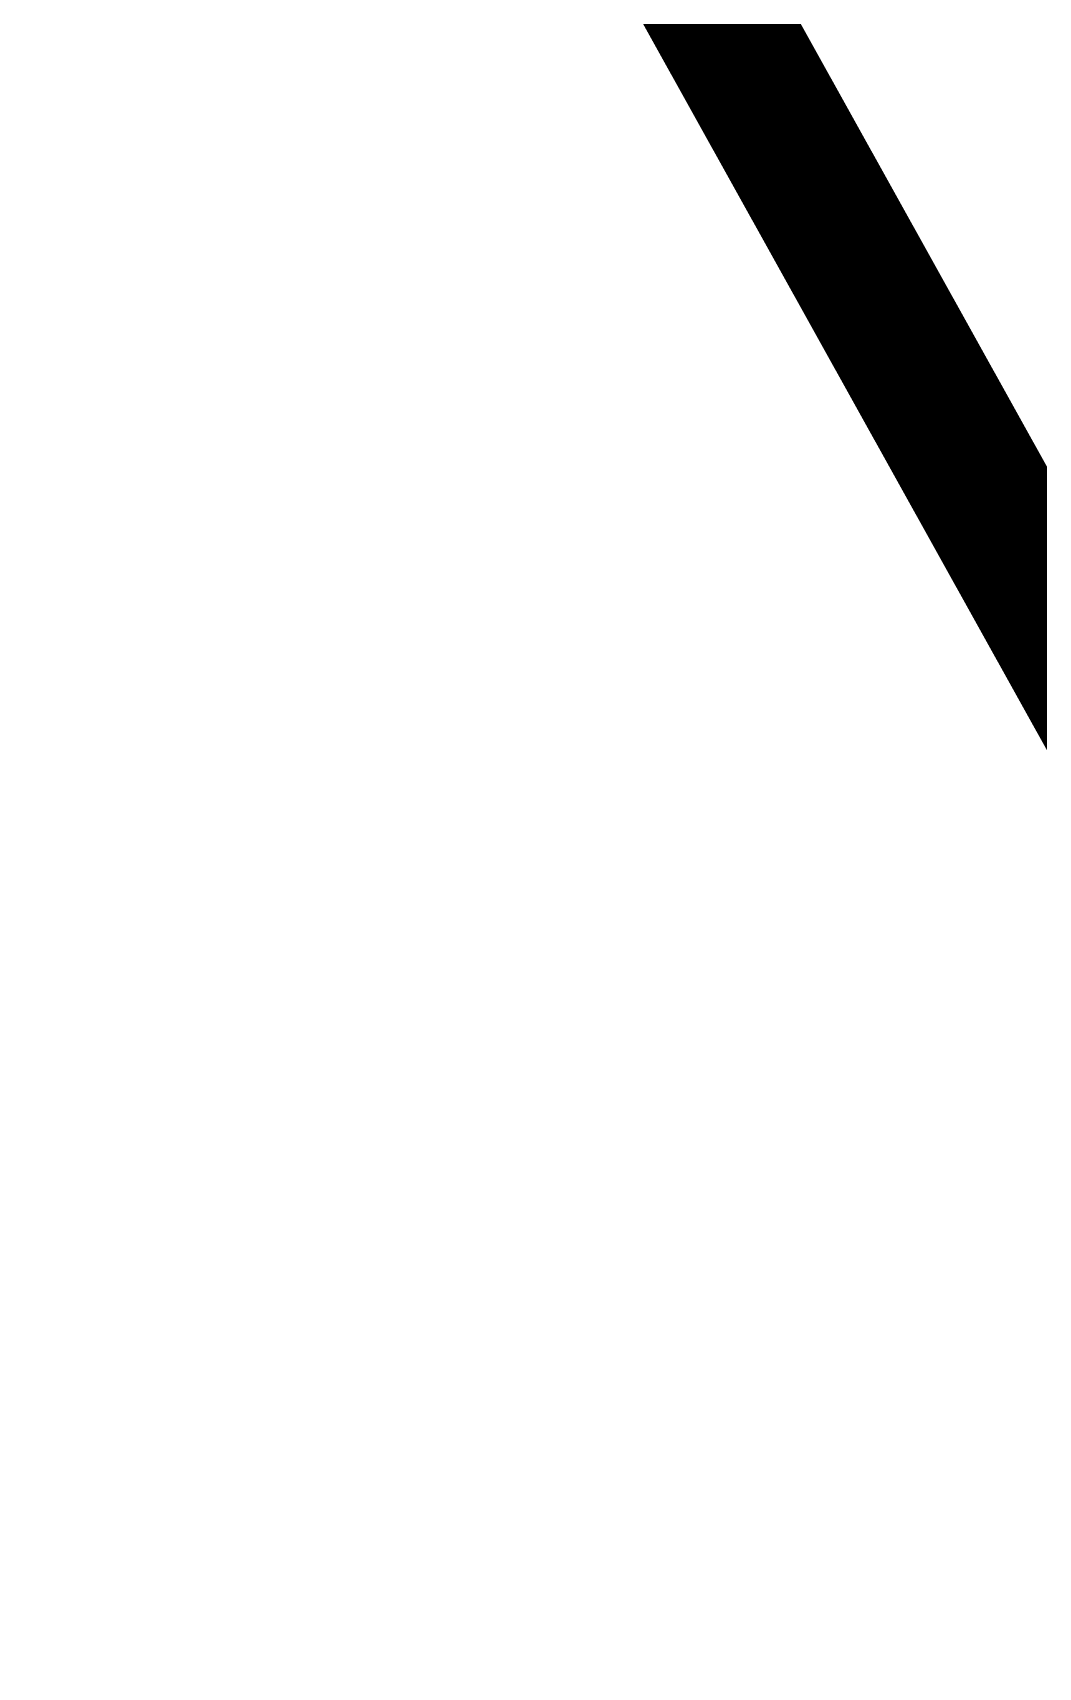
# Model space of a CAD drawing. Header units: metres. Extents: x 310973 to 323933, y 7400965 to 7427924.
# Drawn here: x 320552.38 to 320556.03, y 7410048.66 to 7410054.59 of the extents above; entities that cross this region are included whole.
import ezdxf

# ---------------------------------------------------------------- set-up
doc = ezdxf.new("R2010")
doc.units = ezdxf.units.M
doc.header["$LTSCALE"] = 10
for name, color, linetype in [('_LIMITE CONCESS', 30, 'CONC_LINE'), ('ACAD-Trecho Total_TIC_TALUDES E MUROS$0$F-HZ-MUROS', 210, 'Continuous'), ('ACAD-Trecho Total_TIC_TALUDES E MUROS$0$F-HZ-TALUDE', 2, 'Continuous')]:
    doc.layers.add(name, color=color, linetype=linetype)
doc.styles.get("Standard").update_dxf_attribs({"font": 'simplex.shx'})
doc.linetypes.add('CONC_LINE', pattern='A,3.5,-0.25,["CONC",Standard,S=0.175,R=0,X=-0.05,Y=-0.1],-0.75', length=4.5)

# ---------------------------------------------------------------- blocks, each defined once
blk = doc.blocks.new('ACAD-Trecho Total_TIC_TALUDES E MUROS')
at = {"layer": 'ACAD-Trecho Total_TIC_TALUDES E MUROS$0$F-HZ-MUROS', "linetype": 'Continuous', "lineweight": -3, "const_width": 0.5}
blk.add_lwpolyline([(320560.5619, 7410044.4115), (320511.8307, 7410132.0222)], dxfattribs=at)
at = {"layer": 'ACAD-Trecho Total_TIC_TALUDES E MUROS$0$F-HZ-TALUDE', "linetype": 'Continuous', "lineweight": -3}
for points in [[(320594.3145, 7409987.8402), (320591.5045, 7409992.1228), (320588.7333, 7409996.4283), (320586.0042, 7410000.7515), (320583.3168, 7410005.0911), (320580.6685, 7410009.4451), (320578.0558, 7410013.8109), (320575.4761, 7410018.1867), (320572.9253, 7410022.5697), (320570.401, 7410026.9585), (320567.899, 7410031.3504), (320565.4167, 7410035.744), (320562.9504, 7410040.1371), (320560.497, 7410044.5279), (320558.053, 7410048.9146), (320555.6149, 7410053.2951), (320507.1986, 7410140.303)], [(320560.497, 7410044.5279), (320558.053, 7410048.9146), (320555.6149, 7410053.2951), (320511.8503, 7410131.9435)]]:
    blk.add_lwpolyline(points, dxfattribs=at)

msp = doc.modelspace()

# ---------------------------------------------------------------- block references
at = {"layer": '_LIMITE CONCESS'}
msp.add_blockref('ACAD-Trecho Total_TIC_TALUDES E MUROS', (0, 0), dxfattribs=at)

doc.saveas('drawing.dxf')
